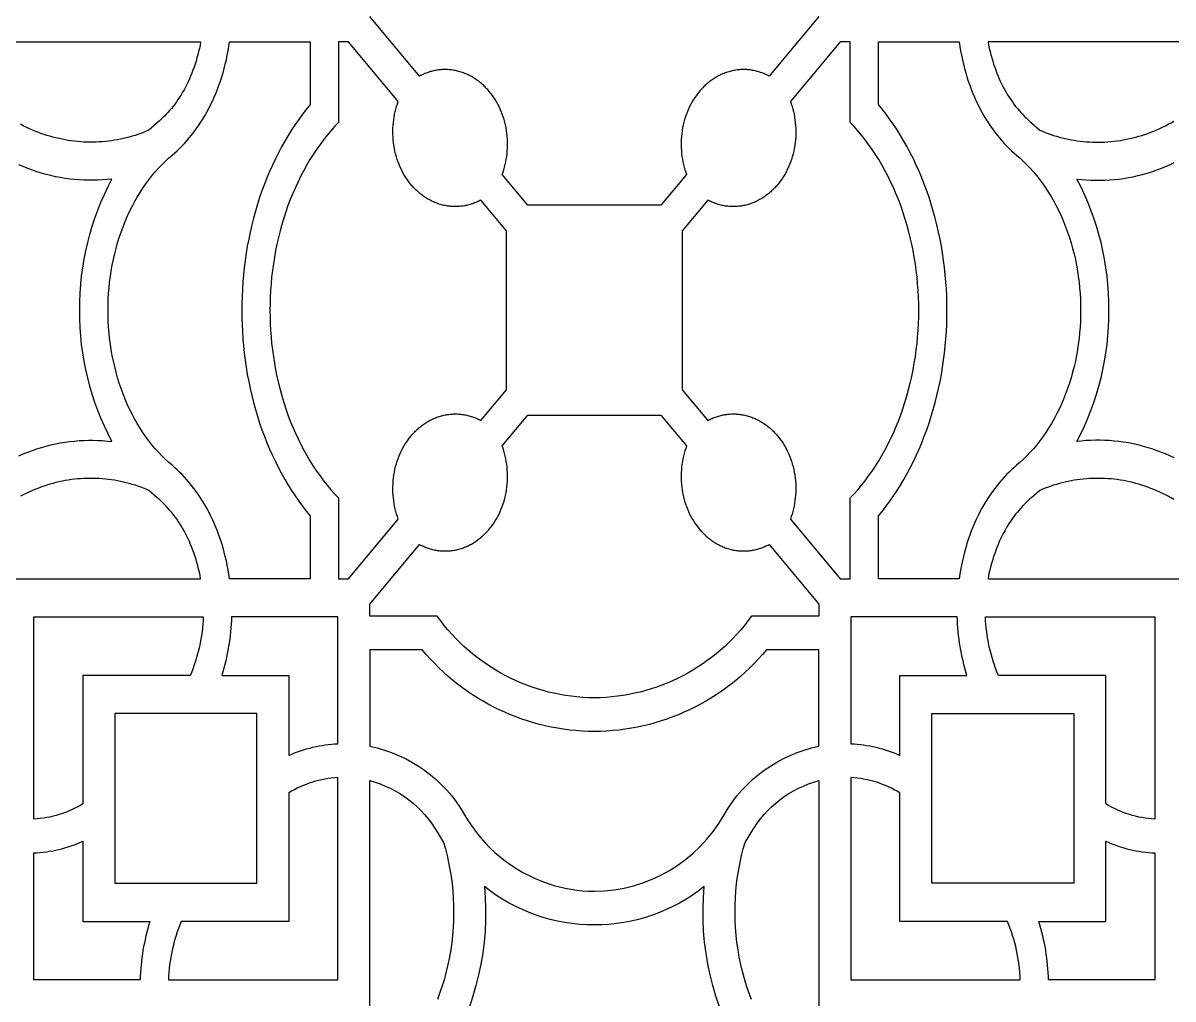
# Model space of a CAD drawing. Extents: x 59271 to 61367, y 41180 to 44085.
# Drawn here: x 59774.5 to 59986.6, y 43437.7 to 43617.8 of the extents above; entities that cross this region are included whole.
import ezdxf

# ---------------------------------------------------------------- set-up
doc = ezdxf.new("R2010")
doc.units = 0
doc.layers.get('0').update_dxf_attribs({"linetype": 'CONTINUOUS'})

msp = doc.modelspace()

# ---------------------------------------------------------------- linework, layer by layer
for points in [[(59921.33, 43619.01), (59912.12, 43608.01), (59911.93, 43608.11), (59911.74, 43608.2), (59911.55, 43608.29), (59911.36, 43608.38), (59911.16, 43608.46), (59910.96, 43608.54), (59910.76, 43608.62), (59910.56, 43608.69), (59910.35, 43608.75), (59910.14, 43608.82), (59909.94, 43608.87), (59909.72, 43608.93), (59909.51, 43608.98), (59909.3, 43609.02), (59909.08, 43609.06), (59908.87, 43609.1), (59908.65, 43609.13), (59908.43, 43609.15), (59908.21, 43609.17), (59907.99, 43609.19), (59907.77, 43609.2), (59907.55, 43609.21), (59907.33, 43609.21), (59907.1, 43609.2), (59906.88, 43609.19), (59906.66, 43609.18), (59906.44, 43609.16), (59906.21, 43609.13), (59905.99, 43609.1), (59905.77, 43609.06), (59905.55, 43609.02), (59905.33, 43608.98), (59905.11, 43608.93), (59904.89, 43608.87), (59904.67, 43608.81), (59904.46, 43608.74), (59904.24, 43608.67), (59904.03, 43608.59), (59903.81, 43608.51), (59903.6, 43608.43), (59903.39, 43608.34), (59903.19, 43608.24), (59902.98, 43608.14), (59902.78, 43608.04), (59902.58, 43607.93), (59902.38, 43607.82), (59902.18, 43607.7), (59901.99, 43607.58), (59901.8, 43607.45), (59901.61, 43607.32), (59901.42, 43607.19), (59901.24, 43607.06), (59901.06, 43606.92), (59900.88, 43606.77), (59900.7, 43606.62), (59900.53, 43606.47), (59900.36, 43606.32), (59900.2, 43606.17), (59900.04, 43606.01), (59899.88, 43605.84), (59899.72, 43605.68), (59899.57, 43605.51), (59899.42, 43605.34), (59899.27, 43605.17), (59898.99, 43604.82), (59898.71, 43604.45), (59898.44, 43604.07), (59898.18, 43603.67), (59897.93, 43603.25), (59897.7, 43602.82), (59897.47, 43602.38), (59897.26, 43601.93), (59897.06, 43601.46), (59896.87, 43600.98), (59896.7, 43600.49), (59896.55, 43600), (59896.41, 43599.49), (59896.29, 43598.98), (59896.18, 43598.46), (59896.09, 43597.93), (59896.02, 43597.41), (59895.96, 43596.88), (59895.92, 43596.34), (59895.9, 43595.81), (59895.9, 43595.28), (59895.91, 43594.75), (59895.94, 43594.23), (59895.99, 43593.71), (59896.05, 43593.19), (59896.13, 43592.68), (59896.22, 43592.18), (59896.33, 43591.69), (59896.45, 43591.2), (59896.59, 43590.73), (59896.74, 43590.27), (59896.9, 43589.82), (59892.17, 43584.16), (59871.4, 43584.16), (59867.6, 43584.16), (59862.88, 43589.82), (59863.04, 43590.27), (59863.19, 43590.73), (59863.32, 43591.2), (59863.44, 43591.69), (59863.55, 43592.18), (59863.65, 43592.68), (59863.72, 43593.19), (59863.79, 43593.71), (59863.83, 43594.23), (59863.86, 43594.75), (59863.88, 43595.28), (59863.87, 43595.81), (59863.85, 43596.34), (59863.82, 43596.88), (59863.76, 43597.41), (59863.69, 43597.93), (59863.6, 43598.46), (59863.49, 43598.98), (59863.37, 43599.49), (59863.23, 43600), (59863.07, 43600.49), (59862.9, 43600.98), (59862.72, 43601.46), (59862.52, 43601.93), (59862.3, 43602.38), (59862.08, 43602.82), (59861.84, 43603.25), (59861.59, 43603.67), (59861.33, 43604.07), (59861.07, 43604.45), (59860.79, 43604.82), (59860.5, 43605.17), (59860.36, 43605.34), (59860.21, 43605.51), (59860.06, 43605.68), (59859.9, 43605.84), (59859.74, 43606.01), (59859.58, 43606.17), (59859.41, 43606.32), (59859.24, 43606.47), (59859.07, 43606.62), (59858.9, 43606.77), (59858.72, 43606.92), (59858.54, 43607.06), (59858.36, 43607.19), (59858.17, 43607.32), (59857.98, 43607.45), (59857.79, 43607.58), (59857.59, 43607.7), (59857.4, 43607.82), (59857.2, 43607.93), (59857, 43608.04), (59856.79, 43608.14), (59856.59, 43608.24), (59856.38, 43608.34), (59856.17, 43608.43), (59855.96, 43608.51), (59855.75, 43608.59), (59855.54, 43608.67), (59855.32, 43608.74), (59855.1, 43608.81), (59854.89, 43608.87), (59854.67, 43608.93), (59854.45, 43608.98), (59854.23, 43609.02), (59854.01, 43609.06), (59853.78, 43609.1), (59853.56, 43609.13), (59853.34, 43609.16), (59853.12, 43609.18), (59852.89, 43609.19), (59852.67, 43609.2), (59852.45, 43609.21), (59852.23, 43609.21), (59852.01, 43609.2), (59851.78, 43609.19), (59851.56, 43609.17), (59851.35, 43609.15), (59851.13, 43609.13), (59850.91, 43609.1), (59850.69, 43609.06), (59850.48, 43609.02), (59850.26, 43608.98), (59850.05, 43608.93), (59849.84, 43608.87), (59849.63, 43608.82), (59849.43, 43608.75), (59849.22, 43608.69), (59849.02, 43608.62), (59848.82, 43608.54), (59848.62, 43608.46), (59848.42, 43608.38), (59848.22, 43608.29), (59848.03, 43608.2), (59847.84, 43608.11), (59847.65, 43608.01), (59838.45, 43619.01)], [(59770.6, 43614.32), (59807.26, 43614.32), (59807.15, 43613.71), (59807.02, 43613.11), (59806.89, 43612.52), (59806.74, 43611.93), (59806.58, 43611.35), (59806.41, 43610.78), (59806.23, 43610.21), (59806.04, 43609.65), (59805.84, 43609.09), (59805.63, 43608.55), (59805.41, 43608.01), (59805.18, 43607.49), (59804.95, 43606.97), (59804.7, 43606.47), (59804.45, 43605.97), (59804.19, 43605.49), (59803.92, 43605.01), (59803.64, 43604.55), (59803.36, 43604.1), (59803.07, 43603.66), (59802.78, 43603.24), (59802.48, 43602.82), (59802.17, 43602.42), (59801.86, 43602.03), (59801.54, 43601.66), (59801.23, 43601.3), (59800.9, 43600.95), (59800.58, 43600.61), (59800.25, 43600.28), (59799.92, 43599.97), (59799.58, 43599.67), (59799.25, 43599.38), (59797.73, 43598.03), (59797.22, 43597.82), (59796.71, 43597.62), (59796.2, 43597.43), (59795.68, 43597.25), (59795.15, 43597.07), (59794.63, 43596.91), (59794.09, 43596.76), (59793.55, 43596.62), (59793.01, 43596.49), (59792.47, 43596.37), (59791.92, 43596.26), (59791.36, 43596.17), (59790.81, 43596.08), (59790.25, 43596.01), (59789.69, 43595.94), (59789.13, 43595.89), (59788.56, 43595.85), (59787.99, 43595.83), (59787.42, 43595.81), (59786.85, 43595.81), (59786.28, 43595.82), (59785.71, 43595.84), (59785.14, 43595.87), (59784.56, 43595.92), (59783.99, 43595.98), (59783.42, 43596.05), (59782.85, 43596.13), (59782.27, 43596.23), (59781.7, 43596.34), (59781.14, 43596.46), (59780.57, 43596.59), (59780, 43596.73), (59779.44, 43596.89), (59778.88, 43597.06), (59778.33, 43597.24), (59777.77, 43597.44), (59777.22, 43597.64), (59776.67, 43597.86), (59776.13, 43598.09), (59775.59, 43598.33), (59775.06, 43598.58), (59774.53, 43598.84), (59774, 43599.12)], [(59989.18, 43614.32), (59952.51, 43614.32), (59952.63, 43613.71), (59952.75, 43613.11), (59952.89, 43612.52), (59953.04, 43611.93), (59953.2, 43611.35), (59953.37, 43610.78), (59953.55, 43610.21), (59953.74, 43609.65), (59953.94, 43609.09), (59954.14, 43608.55), (59954.36, 43608.01), (59954.59, 43607.49), (59954.83, 43606.97), (59955.07, 43606.47), (59955.33, 43605.97), (59955.59, 43605.49), (59955.86, 43605.01), (59956.13, 43604.55), (59956.42, 43604.1), (59956.71, 43603.66), (59957, 43603.24), (59957.3, 43602.82), (59957.61, 43602.42), (59957.92, 43602.03), (59958.23, 43601.66), (59958.55, 43601.3), (59958.87, 43600.95), (59959.2, 43600.61), (59959.53, 43600.28), (59959.86, 43599.97), (59960.19, 43599.67), (59960.53, 43599.38), (59962.05, 43598.03), (59962.55, 43597.82), (59963.06, 43597.62), (59963.58, 43597.43), (59964.1, 43597.25), (59964.62, 43597.07), (59965.15, 43596.91), (59965.68, 43596.76), (59966.22, 43596.62), (59966.76, 43596.49), (59967.31, 43596.37), (59967.86, 43596.26), (59968.41, 43596.17), (59968.97, 43596.08), (59969.53, 43596.01), (59970.09, 43595.94), (59970.65, 43595.89), (59971.22, 43595.85), (59971.78, 43595.83), (59972.35, 43595.81), (59972.92, 43595.81), (59973.49, 43595.82), (59974.07, 43595.84), (59974.64, 43595.87), (59975.21, 43595.92), (59975.79, 43595.98), (59976.36, 43596.05), (59976.93, 43596.13), (59977.5, 43596.23), (59978.07, 43596.34), (59978.64, 43596.46), (59979.21, 43596.59), (59979.77, 43596.73), (59980.33, 43596.89), (59980.89, 43597.06), (59981.45, 43597.24), (59982.01, 43597.44), (59982.56, 43597.64), (59983.1, 43597.86), (59983.65, 43598.09), (59984.18, 43598.33), (59984.72, 43598.58), (59985.25, 43598.84), (59985.77, 43599.12), (59986.29, 43599.4), (59986.81, 43599.69)], [(59770.6, 43515.26), (59807.26, 43515.26), (59807.15, 43515.86), (59807.02, 43516.46), (59806.89, 43517.06), (59806.74, 43517.64), (59806.58, 43518.23), (59806.41, 43518.8), (59806.23, 43519.37), (59806.04, 43519.93), (59805.84, 43520.48), (59805.63, 43521.03), (59805.41, 43521.56), (59805.18, 43522.09), (59804.95, 43522.61), (59804.7, 43523.11), (59804.45, 43523.61), (59804.19, 43524.09), (59803.92, 43524.56), (59803.64, 43525.03), (59803.36, 43525.48), (59803.07, 43525.91), (59802.78, 43526.34), (59802.48, 43526.75), (59802.17, 43527.15), (59801.86, 43527.54), (59801.54, 43527.92), (59801.23, 43528.28), (59800.9, 43528.63), (59800.58, 43528.97), (59800.25, 43529.29), (59799.92, 43529.61), (59799.58, 43529.91), (59799.25, 43530.19), (59797.73, 43531.55), (59797.22, 43531.76), (59796.71, 43531.96), (59796.2, 43532.15), (59795.68, 43532.33), (59795.15, 43532.5), (59794.63, 43532.66), (59794.09, 43532.82), (59793.55, 43532.96), (59793.01, 43533.09), (59792.47, 43533.21), (59791.92, 43533.31), (59791.36, 43533.41), (59790.81, 43533.5), (59790.25, 43533.57), (59789.69, 43533.63), (59789.13, 43533.69), (59788.56, 43533.72), (59787.99, 43533.75), (59787.42, 43533.77), (59786.85, 43533.77), (59786.28, 43533.76), (59785.71, 43533.74), (59785.14, 43533.71), (59784.56, 43533.66), (59783.99, 43533.6), (59783.42, 43533.53), (59782.85, 43533.45), (59782.27, 43533.35), (59781.7, 43533.24), (59781.14, 43533.12), (59780.57, 43532.99), (59780, 43532.84), (59779.44, 43532.68), (59778.88, 43532.52), (59778.33, 43532.33), (59777.77, 43532.14), (59777.22, 43531.93), (59776.67, 43531.72), (59776.13, 43531.49), (59775.59, 43531.25), (59775.06, 43531), (59774.53, 43530.73), (59774, 43530.46)], [(59986.81, 43529.88), (59986.29, 43530.18), (59985.77, 43530.46), (59985.25, 43530.73), (59984.72, 43531), (59984.18, 43531.25), (59983.65, 43531.49), (59983.1, 43531.72), (59982.56, 43531.93), (59982.01, 43532.14), (59981.45, 43532.33), (59980.89, 43532.52), (59980.33, 43532.68), (59979.77, 43532.84), (59979.21, 43532.99), (59978.64, 43533.12), (59978.07, 43533.24), (59977.5, 43533.35), (59976.93, 43533.45), (59976.36, 43533.53), (59975.79, 43533.6), (59975.21, 43533.66), (59974.64, 43533.71), (59974.07, 43533.74), (59973.49, 43533.76), (59972.92, 43533.77), (59972.35, 43533.77), (59971.78, 43533.75), (59971.22, 43533.72), (59970.65, 43533.69), (59970.09, 43533.63), (59969.53, 43533.57), (59968.97, 43533.5), (59968.41, 43533.41), (59967.86, 43533.31), (59967.31, 43533.21), (59966.76, 43533.09), (59966.22, 43532.96), (59965.68, 43532.82), (59965.15, 43532.66), (59964.62, 43532.5), (59964.1, 43532.33), (59963.58, 43532.15), (59963.06, 43531.96), (59962.55, 43531.76), (59962.05, 43531.55), (59960.53, 43530.19), (59960.19, 43529.91), (59959.86, 43529.61), (59959.53, 43529.29), (59959.2, 43528.97), (59958.87, 43528.63), (59958.55, 43528.28), (59958.23, 43527.92), (59957.92, 43527.54), (59957.61, 43527.15), (59957.3, 43526.75), (59957, 43526.34), (59956.71, 43525.91), (59956.42, 43525.48), (59956.13, 43525.03), (59955.86, 43524.56), (59955.59, 43524.09), (59955.33, 43523.61), (59955.07, 43523.11), (59954.83, 43522.61), (59954.59, 43522.09), (59954.36, 43521.56), (59954.14, 43521.03), (59953.94, 43520.48), (59953.74, 43519.93), (59953.55, 43519.37), (59953.37, 43518.8), (59953.2, 43518.23), (59953.04, 43517.64), (59952.89, 43517.06), (59952.75, 43516.46), (59952.63, 43515.86), (59952.51, 43515.26), (59989.18, 43515.26)]]:
    msp.add_lwpolyline(points)
for points in [[(59790.18, 43564.79), (59790.19, 43565.82), (59790.22, 43566.85), (59790.28, 43567.89), (59790.37, 43568.93), (59790.47, 43569.98), (59790.61, 43571.03), (59790.77, 43572.07), (59790.95, 43573.11), (59791.16, 43574.15), (59791.4, 43575.19), (59791.66, 43576.21), (59791.94, 43577.23), (59792.25, 43578.23), (59792.59, 43579.23), (59792.95, 43580.2), (59793.33, 43581.17), (59793.73, 43582.11), (59794.16, 43583.04), (59794.61, 43583.95), (59795.08, 43584.83), (59795.57, 43585.69), (59796.08, 43586.53), (59796.61, 43587.35), (59797.15, 43588.13), (59797.71, 43588.89), (59798.28, 43589.62), (59798.87, 43590.33), (59799.47, 43591), (59800.09, 43591.65), (59800.71, 43592.26), (59801.34, 43592.84), (59801.98, 43593.4), (59802.45, 43593.8), (59802.92, 43594.22), (59803.38, 43594.65), (59803.83, 43595.11), (59804.28, 43595.59), (59804.73, 43596.08), (59805.17, 43596.59), (59805.6, 43597.12), (59806.03, 43597.67), (59806.44, 43598.24), (59806.85, 43598.82), (59807.25, 43599.43), (59807.64, 43600.05), (59808.02, 43600.68), (59808.39, 43601.33), (59808.75, 43602), (59809.1, 43602.69), (59809.43, 43603.39), (59809.75, 43604.1), (59810.06, 43604.82), (59810.35, 43605.56), (59810.63, 43606.31), (59810.9, 43607.08), (59811.15, 43607.85), (59811.39, 43608.63), (59811.61, 43609.42), (59811.81, 43610.22), (59812, 43611.03), (59812.17, 43611.85), (59812.32, 43612.66), (59812.46, 43613.49), (59812.58, 43614.32), (59827.47, 43614.32), (59827.47, 43602.74), (59826.75, 43601.86), (59826.05, 43600.95), (59825.37, 43600.02), (59824.7, 43599.05), (59824.04, 43598.06), (59823.4, 43597.04), (59822.78, 43596), (59822.18, 43594.93), (59821.6, 43593.84), (59821.04, 43592.72), (59820.5, 43591.58), (59819.98, 43590.42), (59819.49, 43589.24), (59819.01, 43588.04), (59818.56, 43586.83), (59818.14, 43585.59), (59817.74, 43584.35), (59817.36, 43583.08), (59817.01, 43581.81), (59816.69, 43580.53), (59816.39, 43579.23), (59816.12, 43577.93), (59815.87, 43576.62), (59815.65, 43575.31), (59815.46, 43573.99), (59815.29, 43572.67), (59815.15, 43571.35), (59815.04, 43570.03), (59814.95, 43568.72), (59814.89, 43567.4), (59814.85, 43566.09), (59814.84, 43564.79), (59814.85, 43563.48), (59814.89, 43562.18), (59814.95, 43560.86), (59815.04, 43559.54), (59815.15, 43558.22), (59815.29, 43556.9), (59815.46, 43555.58), (59815.65, 43554.27), (59815.87, 43552.95), (59816.12, 43551.65), (59816.39, 43550.34), (59816.69, 43549.05), (59817.01, 43547.77), (59817.36, 43546.49), (59817.74, 43545.23), (59818.14, 43543.98), (59818.56, 43542.75), (59819.01, 43541.53), (59819.49, 43540.34), (59819.98, 43539.16), (59820.5, 43538), (59821.04, 43536.86), (59821.6, 43535.74), (59822.18, 43534.65), (59822.78, 43533.58), (59823.4, 43532.53), (59824.04, 43531.52), (59824.7, 43530.52), (59825.37, 43529.56), (59826.05, 43528.62), (59826.75, 43527.72), (59827.47, 43526.84), (59827.47, 43515.26), (59812.58, 43515.26), (59812.46, 43516.09), (59812.32, 43516.91), (59812.17, 43517.73), (59812, 43518.54), (59811.81, 43519.35), (59811.61, 43520.15), (59811.39, 43520.94), (59811.15, 43521.73), (59810.9, 43522.5), (59810.63, 43523.26), (59810.35, 43524.01), (59810.06, 43524.75), (59809.75, 43525.48), (59809.43, 43526.19), (59809.1, 43526.89), (59808.75, 43527.57), (59808.39, 43528.24), (59808.02, 43528.89), (59807.64, 43529.53), (59807.25, 43530.15), (59806.85, 43530.75), (59806.44, 43531.34), (59806.03, 43531.9), (59805.6, 43532.45), (59805.17, 43532.98), (59804.73, 43533.5), (59804.28, 43533.99), (59803.83, 43534.47), (59803.38, 43534.92), (59802.92, 43535.36), (59802.45, 43535.78), (59801.98, 43536.18), (59801.34, 43536.73), (59800.71, 43537.32), (59800.09, 43537.93), (59799.47, 43538.58), (59798.87, 43539.25), (59798.28, 43539.95), (59797.71, 43540.69), (59797.15, 43541.44), (59796.61, 43542.23), (59796.08, 43543.04), (59795.57, 43543.88), (59795.08, 43544.75), (59794.61, 43545.63), (59794.16, 43546.54), (59793.73, 43547.46), (59793.33, 43548.41), (59792.95, 43549.37), (59792.59, 43550.35), (59792.25, 43551.34), (59791.94, 43552.35), (59791.66, 43553.37), (59791.4, 43554.39), (59791.16, 43555.42), (59790.95, 43556.46), (59790.77, 43557.51), (59790.61, 43558.55), (59790.47, 43559.6), (59790.37, 43560.64), (59790.28, 43561.69), (59790.22, 43562.73), (59790.19, 43563.76)], [(59863.67, 43564.79), (59863.67, 43579.47), (59858.95, 43585.12), (59858.76, 43585.02), (59858.57, 43584.93), (59858.38, 43584.84), (59858.18, 43584.75), (59857.98, 43584.67), (59857.78, 43584.59), (59857.58, 43584.51), (59857.38, 43584.44), (59857.17, 43584.37), (59856.97, 43584.31), (59856.76, 43584.25), (59856.55, 43584.2), (59856.34, 43584.15), (59856.12, 43584.11), (59855.91, 43584.07), (59855.69, 43584.03), (59855.47, 43584), (59855.26, 43583.97), (59855.04, 43583.95), (59854.82, 43583.94), (59854.59, 43583.93), (59854.37, 43583.92), (59854.15, 43583.92), (59853.93, 43583.93), (59853.71, 43583.94), (59853.48, 43583.95), (59853.26, 43583.97), (59853.04, 43584), (59852.82, 43584.03), (59852.59, 43584.06), (59852.37, 43584.1), (59852.15, 43584.15), (59851.93, 43584.2), (59851.71, 43584.26), (59851.5, 43584.32), (59851.28, 43584.39), (59851.06, 43584.46), (59850.85, 43584.53), (59850.64, 43584.61), (59850.43, 43584.7), (59850.22, 43584.79), (59850.01, 43584.88), (59849.81, 43584.98), (59849.6, 43585.09), (59849.4, 43585.2), (59849.2, 43585.31), (59849.01, 43585.43), (59848.81, 43585.55), (59848.62, 43585.67), (59848.43, 43585.8), (59848.25, 43585.94), (59848.06, 43586.07), (59847.88, 43586.21), (59847.7, 43586.36), (59847.53, 43586.5), (59847.36, 43586.65), (59847.19, 43586.81), (59847.02, 43586.96), (59846.86, 43587.12), (59846.7, 43587.28), (59846.54, 43587.45), (59846.39, 43587.61), (59846.24, 43587.78), (59846.1, 43587.95), (59845.81, 43588.31), (59845.53, 43588.68), (59845.27, 43589.06), (59845.01, 43589.46), (59844.76, 43589.87), (59844.52, 43590.3), (59844.3, 43590.74), (59844.08, 43591.2), (59843.88, 43591.67), (59843.7, 43592.14), (59843.53, 43592.63), (59843.37, 43593.13), (59843.23, 43593.64), (59843.11, 43594.15), (59843, 43594.67), (59842.91, 43595.19), (59842.84, 43595.72), (59842.78, 43596.25), (59842.75, 43596.78), (59842.73, 43597.31), (59842.72, 43597.85), (59842.74, 43598.37), (59842.77, 43598.9), (59842.81, 43599.42), (59842.88, 43599.94), (59842.95, 43600.45), (59843.05, 43600.95), (59843.16, 43601.44), (59843.28, 43601.92), (59843.41, 43602.4), (59843.56, 43602.86), (59843.72, 43603.31), (59834.52, 43614.32), (59832.67, 43614.32), (59832.67, 43599.43), (59831.97, 43598.68), (59831.28, 43597.9), (59830.6, 43597.08), (59829.94, 43596.24), (59829.29, 43595.37), (59828.65, 43594.47), (59828.03, 43593.54), (59827.43, 43592.59), (59826.85, 43591.61), (59826.29, 43590.6), (59825.75, 43589.57), (59825.23, 43588.51), (59824.73, 43587.44), (59824.25, 43586.34), (59823.8, 43585.23), (59823.37, 43584.1), (59822.97, 43582.95), (59822.59, 43581.78), (59822.24, 43580.61), (59821.91, 43579.42), (59821.61, 43578.22), (59821.33, 43577.01), (59821.09, 43575.79), (59820.87, 43574.57), (59820.67, 43573.35), (59820.5, 43572.12), (59820.36, 43570.89), (59820.25, 43569.66), (59820.16, 43568.44), (59820.09, 43567.22), (59820.06, 43566), (59820.04, 43564.79), (59820.06, 43563.58), (59820.09, 43562.36), (59820.16, 43561.14), (59820.25, 43559.91), (59820.36, 43558.69), (59820.5, 43557.46), (59820.67, 43556.23), (59820.87, 43555.01), (59821.09, 43553.78), (59821.33, 43552.57), (59821.61, 43551.36), (59821.91, 43550.16), (59822.24, 43548.97), (59822.59, 43547.79), (59822.97, 43546.63), (59823.37, 43545.48), (59823.8, 43544.35), (59824.25, 43543.23), (59824.73, 43542.14), (59825.23, 43541.06), (59825.75, 43540.01), (59826.29, 43538.98), (59826.85, 43537.97), (59827.43, 43536.99), (59828.03, 43536.04), (59828.65, 43535.11), (59829.29, 43534.21), (59829.94, 43533.34), (59830.6, 43532.49), (59831.28, 43531.68), (59831.97, 43530.9), (59832.67, 43530.15), (59832.67, 43515.26), (59834.52, 43515.26), (59843.72, 43526.27), (59843.56, 43526.72), (59843.41, 43527.18), (59843.28, 43527.65), (59843.16, 43528.14), (59843.05, 43528.63), (59842.95, 43529.13), (59842.88, 43529.64), (59842.81, 43530.16), (59842.77, 43530.68), (59842.74, 43531.2), (59842.72, 43531.73), (59842.73, 43532.26), (59842.75, 43532.79), (59842.78, 43533.33), (59842.84, 43533.86), (59842.91, 43534.38), (59843, 43534.91), (59843.11, 43535.43), (59843.23, 43535.94), (59843.37, 43536.45), (59843.53, 43536.94), (59843.7, 43537.43), (59843.88, 43537.91), (59844.08, 43538.38), (59844.3, 43538.83), (59844.52, 43539.27), (59844.76, 43539.7), (59845.01, 43540.12), (59845.27, 43540.52), (59845.53, 43540.9), (59845.81, 43541.27), (59846.1, 43541.62), (59846.24, 43541.79), (59846.39, 43541.96), (59846.54, 43542.13), (59846.7, 43542.29), (59846.86, 43542.46), (59847.02, 43542.61), (59847.19, 43542.77), (59847.36, 43542.92), (59847.53, 43543.07), (59847.7, 43543.22), (59847.88, 43543.36), (59848.06, 43543.51), (59848.25, 43543.64), (59848.43, 43543.77), (59848.62, 43543.9), (59848.81, 43544.03), (59849.01, 43544.15), (59849.2, 43544.27), (59849.4, 43544.38), (59849.6, 43544.49), (59849.81, 43544.59), (59850.01, 43544.69), (59850.22, 43544.79), (59850.43, 43544.88), (59850.64, 43544.96), (59850.85, 43545.04), (59851.06, 43545.12), (59851.28, 43545.19), (59851.5, 43545.26), (59851.71, 43545.32), (59851.93, 43545.38), (59852.15, 43545.43), (59852.37, 43545.47), (59852.59, 43545.51), (59852.82, 43545.55), (59853.04, 43545.58), (59853.26, 43545.61), (59853.48, 43545.63), (59853.71, 43545.64), (59853.93, 43545.65), (59854.15, 43545.66), (59854.37, 43545.65), (59854.59, 43545.65), (59854.82, 43545.64), (59855.04, 43545.62), (59855.26, 43545.6), (59855.47, 43545.58), (59855.69, 43545.55), (59855.91, 43545.51), (59856.12, 43545.47), (59856.34, 43545.43), (59856.55, 43545.38), (59856.76, 43545.32), (59856.97, 43545.27), (59857.17, 43545.2), (59857.38, 43545.14), (59857.58, 43545.07), (59857.78, 43544.99), (59857.98, 43544.91), (59858.18, 43544.83), (59858.38, 43544.74), (59858.57, 43544.65), (59858.76, 43544.56), (59858.95, 43544.46), (59863.67, 43550.11)], [(59927.1, 43530.15), (59927.81, 43530.9), (59928.5, 43531.68), (59929.18, 43532.49), (59929.84, 43533.34), (59930.49, 43534.21), (59931.13, 43535.11), (59931.74, 43536.04), (59932.34, 43536.99), (59932.92, 43537.97), (59933.49, 43538.98), (59934.03, 43540.01), (59934.55, 43541.06), (59935.05, 43542.14), (59935.52, 43543.23), (59935.98, 43544.35), (59936.4, 43545.48), (59936.81, 43546.63), (59937.19, 43547.79), (59937.54, 43548.97), (59937.87, 43550.16), (59938.17, 43551.36), (59938.44, 43552.57), (59938.69, 43553.78), (59938.91, 43555.01), (59939.11, 43556.23), (59939.27, 43557.46), (59939.42, 43558.69), (59939.53, 43559.91), (59939.62, 43561.14), (59939.68, 43562.36), (59939.72, 43563.58), (59939.73, 43564.79), (59939.72, 43566), (59939.68, 43567.22), (59939.62, 43568.44), (59939.53, 43569.66), (59939.42, 43570.89), (59939.27, 43572.12), (59939.11, 43573.35), (59938.91, 43574.57), (59938.69, 43575.79), (59938.44, 43577.01), (59938.17, 43578.22), (59937.87, 43579.42), (59937.54, 43580.61), (59937.19, 43581.78), (59936.81, 43582.95), (59936.4, 43584.1), (59935.98, 43585.23), (59935.52, 43586.34), (59935.05, 43587.44), (59934.55, 43588.51), (59934.03, 43589.57), (59933.49, 43590.6), (59932.92, 43591.61), (59932.34, 43592.59), (59931.74, 43593.54), (59931.13, 43594.47), (59930.49, 43595.37), (59929.84, 43596.24), (59929.18, 43597.08), (59928.5, 43597.9), (59927.81, 43598.68), (59927.1, 43599.43), (59927.1, 43614.32), (59925.26, 43614.32), (59916.05, 43603.31), (59916.21, 43602.86), (59916.36, 43602.4), (59916.5, 43601.92), (59916.62, 43601.44), (59916.73, 43600.95), (59916.82, 43600.45), (59916.9, 43599.94), (59916.96, 43599.42), (59917.01, 43598.9), (59917.04, 43598.37), (59917.05, 43597.85), (59917.05, 43597.31), (59917.03, 43596.78), (59916.99, 43596.25), (59916.94, 43595.72), (59916.86, 43595.19), (59916.77, 43594.67), (59916.67, 43594.15), (59916.54, 43593.64), (59916.4, 43593.13), (59916.25, 43592.63), (59916.08, 43592.14), (59915.89, 43591.67), (59915.69, 43591.2), (59915.48, 43590.74), (59915.26, 43590.3), (59915.02, 43589.87), (59914.77, 43589.46), (59914.51, 43589.06), (59914.24, 43588.68), (59913.96, 43588.31), (59913.68, 43587.95), (59913.53, 43587.78), (59913.38, 43587.61), (59913.23, 43587.45), (59913.08, 43587.28), (59912.92, 43587.12), (59912.75, 43586.96), (59912.59, 43586.81), (59912.42, 43586.65), (59912.25, 43586.5), (59912.07, 43586.36), (59911.9, 43586.21), (59911.71, 43586.07), (59911.53, 43585.94), (59911.35, 43585.8), (59911.16, 43585.67), (59910.96, 43585.55), (59910.77, 43585.43), (59910.57, 43585.31), (59910.38, 43585.2), (59910.17, 43585.09), (59909.97, 43584.98), (59909.77, 43584.88), (59909.56, 43584.79), (59909.35, 43584.7), (59909.14, 43584.61), (59908.93, 43584.53), (59908.71, 43584.46), (59908.5, 43584.39), (59908.28, 43584.32), (59908.06, 43584.26), (59907.84, 43584.2), (59907.62, 43584.15), (59907.4, 43584.1), (59907.18, 43584.06), (59906.96, 43584.03), (59906.74, 43584), (59906.52, 43583.97), (59906.29, 43583.95), (59906.07, 43583.94), (59905.85, 43583.93), (59905.63, 43583.92), (59905.4, 43583.92), (59905.18, 43583.93), (59904.96, 43583.94), (59904.74, 43583.95), (59904.52, 43583.97), (59904.3, 43584), (59904.09, 43584.03), (59903.87, 43584.07), (59903.65, 43584.11), (59903.44, 43584.15), (59903.23, 43584.2), (59903.02, 43584.25), (59902.81, 43584.31), (59902.6, 43584.37), (59902.4, 43584.44), (59902.19, 43584.51), (59901.99, 43584.59), (59901.79, 43584.67), (59901.6, 43584.75), (59901.4, 43584.84), (59901.21, 43584.93), (59901.02, 43585.02), (59900.83, 43585.12), (59896.1, 43579.47), (59896.1, 43550.11), (59900.83, 43544.46), (59901.02, 43544.56), (59901.21, 43544.65), (59901.4, 43544.74), (59901.6, 43544.83), (59901.79, 43544.91), (59901.99, 43544.99), (59902.19, 43545.07), (59902.4, 43545.14), (59902.6, 43545.2), (59902.81, 43545.27), (59903.02, 43545.32), (59903.23, 43545.38), (59903.44, 43545.43), (59903.65, 43545.47), (59903.87, 43545.51), (59904.09, 43545.55), (59904.3, 43545.58), (59904.52, 43545.6), (59904.74, 43545.62), (59904.96, 43545.64), (59905.18, 43545.65), (59905.4, 43545.65), (59905.63, 43545.66), (59905.85, 43545.65), (59906.07, 43545.64), (59906.29, 43545.63), (59906.52, 43545.61), (59906.74, 43545.58), (59906.96, 43545.55), (59907.18, 43545.51), (59907.4, 43545.47), (59907.62, 43545.43), (59907.84, 43545.38), (59908.06, 43545.32), (59908.28, 43545.26), (59908.5, 43545.19), (59908.71, 43545.12), (59908.93, 43545.04), (59909.14, 43544.96), (59909.35, 43544.88), (59909.56, 43544.79), (59909.77, 43544.69), (59909.97, 43544.59), (59910.17, 43544.49), (59910.38, 43544.38), (59910.57, 43544.27), (59910.77, 43544.15), (59910.96, 43544.03), (59911.16, 43543.9), (59911.35, 43543.77), (59911.53, 43543.64), (59911.71, 43543.51), (59911.9, 43543.36), (59912.07, 43543.22), (59912.25, 43543.07), (59912.42, 43542.92), (59912.59, 43542.77), (59912.75, 43542.61), (59912.92, 43542.46), (59913.08, 43542.29), (59913.23, 43542.13), (59913.38, 43541.96), (59913.53, 43541.79), (59913.68, 43541.62), (59913.96, 43541.27), (59914.24, 43540.9), (59914.51, 43540.52), (59914.77, 43540.12), (59915.02, 43539.7), (59915.26, 43539.27), (59915.48, 43538.83), (59915.69, 43538.38), (59915.89, 43537.91), (59916.08, 43537.43), (59916.25, 43536.94), (59916.4, 43536.45), (59916.54, 43535.94), (59916.67, 43535.43), (59916.77, 43534.91), (59916.86, 43534.38), (59916.94, 43533.86), (59916.99, 43533.33), (59917.03, 43532.79), (59917.05, 43532.26), (59917.05, 43531.73), (59917.04, 43531.2), (59917.01, 43530.68), (59916.96, 43530.16), (59916.9, 43529.64), (59916.82, 43529.13), (59916.73, 43528.63), (59916.62, 43528.14), (59916.5, 43527.65), (59916.36, 43527.18), (59916.21, 43526.72), (59916.05, 43526.27), (59925.26, 43515.26), (59927.1, 43515.26)], [(59957.79, 43536.18), (59957.32, 43535.78), (59956.86, 43535.36), (59956.4, 43534.92), (59955.94, 43534.47), (59955.49, 43533.99), (59955.05, 43533.5), (59954.61, 43532.98), (59954.18, 43532.45), (59953.75, 43531.9), (59953.33, 43531.34), (59952.92, 43530.75), (59952.52, 43530.15), (59952.13, 43529.53), (59951.75, 43528.89), (59951.39, 43528.24), (59951.03, 43527.57), (59950.68, 43526.89), (59950.35, 43526.19), (59950.03, 43525.48), (59949.72, 43524.75), (59949.42, 43524.01), (59949.14, 43523.26), (59948.88, 43522.5), (59948.63, 43521.73), (59948.39, 43520.94), (59948.17, 43520.15), (59947.97, 43519.35), (59947.78, 43518.54), (59947.61, 43517.73), (59947.45, 43516.91), (59947.31, 43516.09), (59947.19, 43515.26), (59932.31, 43515.26), (59932.31, 43526.84), (59933.02, 43527.72), (59933.72, 43528.62), (59934.41, 43529.56), (59935.08, 43530.52), (59935.74, 43531.52), (59936.37, 43532.53), (59936.99, 43533.58), (59937.59, 43534.65), (59938.17, 43535.74), (59938.74, 43536.86), (59939.28, 43538), (59939.79, 43539.16), (59940.29, 43540.34), (59940.76, 43541.53), (59941.21, 43542.75), (59941.64, 43543.98), (59942.04, 43545.23), (59942.41, 43546.49), (59942.76, 43547.77), (59943.09, 43549.05), (59943.39, 43550.34), (59943.66, 43551.65), (59943.9, 43552.95), (59944.12, 43554.27), (59944.32, 43555.58), (59944.48, 43556.9), (59944.62, 43558.22), (59944.74, 43559.54), (59944.83, 43560.86), (59944.89, 43562.18), (59944.93, 43563.48), (59944.94, 43564.79), (59944.93, 43566.09), (59944.89, 43567.4), (59944.83, 43568.72), (59944.74, 43570.03), (59944.62, 43571.35), (59944.48, 43572.67), (59944.32, 43573.99), (59944.12, 43575.31), (59943.9, 43576.62), (59943.66, 43577.93), (59943.39, 43579.23), (59943.09, 43580.53), (59942.76, 43581.81), (59942.41, 43583.08), (59942.04, 43584.35), (59941.64, 43585.59), (59941.21, 43586.83), (59940.76, 43588.04), (59940.29, 43589.24), (59939.79, 43590.42), (59939.28, 43591.58), (59938.74, 43592.72), (59938.17, 43593.84), (59937.59, 43594.93), (59936.99, 43596), (59936.37, 43597.04), (59935.74, 43598.06), (59935.08, 43599.05), (59934.41, 43600.02), (59933.72, 43600.95), (59933.02, 43601.86), (59932.31, 43602.74), (59932.31, 43614.32), (59947.19, 43614.32), (59947.31, 43613.49), (59947.45, 43612.66), (59947.61, 43611.85), (59947.78, 43611.03), (59947.97, 43610.22), (59948.17, 43609.42), (59948.39, 43608.63), (59948.63, 43607.85), (59948.88, 43607.08), (59949.14, 43606.31), (59949.42, 43605.56), (59949.72, 43604.82), (59950.03, 43604.1), (59950.35, 43603.39), (59950.68, 43602.69), (59951.03, 43602), (59951.39, 43601.33), (59951.75, 43600.68), (59952.13, 43600.05), (59952.52, 43599.43), (59952.92, 43598.82), (59953.33, 43598.24), (59953.75, 43597.67), (59954.18, 43597.12), (59954.61, 43596.59), (59955.05, 43596.08), (59955.49, 43595.59), (59955.94, 43595.11), (59956.4, 43594.65), (59956.86, 43594.22), (59957.32, 43593.8), (59957.79, 43593.4), (59958.43, 43592.84), (59959.07, 43592.26), (59959.69, 43591.65), (59960.3, 43591), (59960.9, 43590.33), (59961.49, 43589.62), (59962.07, 43588.89), (59962.63, 43588.13), (59963.17, 43587.35), (59963.7, 43586.53), (59964.21, 43585.69), (59964.7, 43584.83), (59965.17, 43583.95), (59965.62, 43583.04), (59966.04, 43582.11), (59966.45, 43581.17), (59966.83, 43580.2), (59967.19, 43579.23), (59967.53, 43578.23), (59967.84, 43577.23), (59968.12, 43576.21), (59968.38, 43575.19), (59968.62, 43574.15), (59968.83, 43573.11), (59969.01, 43572.07), (59969.17, 43571.03), (59969.3, 43569.98), (59969.41, 43568.93), (59969.49, 43567.89), (59969.55, 43566.85), (59969.59, 43565.82), (59969.6, 43564.79), (59969.59, 43563.76), (59969.55, 43562.73), (59969.49, 43561.69), (59969.41, 43560.64), (59969.3, 43559.6), (59969.17, 43558.55), (59969.01, 43557.51), (59968.83, 43556.46), (59968.62, 43555.42), (59968.38, 43554.39), (59968.12, 43553.37), (59967.84, 43552.35), (59967.53, 43551.34), (59967.19, 43550.35), (59966.83, 43549.37), (59966.45, 43548.41), (59966.04, 43547.46), (59965.62, 43546.54), (59965.17, 43545.63), (59964.7, 43544.75), (59964.21, 43543.88), (59963.7, 43543.04), (59963.17, 43542.23), (59962.63, 43541.44), (59962.07, 43540.69), (59961.49, 43539.95), (59960.9, 43539.25), (59960.3, 43538.58), (59959.69, 43537.93), (59959.07, 43537.32), (59958.43, 43536.73)], [(59817.63, 43490.38), (59791.41, 43490.38), (59791.41, 43459.05), (59817.63, 43459.05)], [(59968.36, 43459.05), (59942.15, 43459.05), (59942.15, 43490.38), (59968.36, 43490.38)]]:
    msp.add_lwpolyline(points, close=True)
for points in [[(59773.71, 43537.92), (59774.54, 43538.28), (59775.38, 43538.62), (59776.22, 43538.93), (59777.07, 43539.22), (59777.92, 43539.48), (59778.78, 43539.72), (59779.64, 43539.94), (59780.51, 43540.13), (59781.37, 43540.3), (59782.24, 43540.45), (59783.11, 43540.57), (59783.99, 43540.66), (59784.86, 43540.73), (59785.73, 43540.78), (59786.6, 43540.8), (59787.46, 43540.8), (59788.32, 43540.78), (59789.18, 43540.73), (59790.04, 43540.66), (59790.89, 43540.57, -0.124595), (59784.97, 43564.79, -0.124595), (59790.89, 43589.01), (59790.04, 43588.92), (59789.18, 43588.85), (59788.32, 43588.8), (59787.46, 43588.77), (59786.6, 43588.77), (59785.73, 43588.8), (59784.86, 43588.84), (59783.99, 43588.91), (59783.11, 43589.01), (59782.24, 43589.13), (59781.37, 43589.27), (59780.51, 43589.44), (59779.64, 43589.63), (59778.78, 43589.85), (59777.92, 43590.09), (59777.07, 43590.36), (59776.22, 43590.65), (59775.38, 43590.96), (59774.54, 43591.3), (59773.71, 43591.65)], [(59986.88, 43537.54), (59986.06, 43537.92), (59985.24, 43538.28), (59984.4, 43538.62), (59983.56, 43538.93), (59982.71, 43539.22), (59981.86, 43539.48), (59981, 43539.72), (59980.14, 43539.94), (59979.27, 43540.13), (59978.4, 43540.3), (59977.53, 43540.45), (59976.66, 43540.57), (59975.79, 43540.66), (59974.92, 43540.73), (59974.05, 43540.78), (59973.18, 43540.8), (59972.31, 43540.8), (59971.45, 43540.78), (59970.59, 43540.73), (59969.74, 43540.66), (59968.89, 43540.57, 0.124595), (59974.81, 43564.79, 0.124595), (59968.89, 43589.01), (59969.74, 43588.92), (59970.59, 43588.85), (59971.45, 43588.8), (59972.31, 43588.77), (59973.18, 43588.77), (59974.05, 43588.8), (59974.92, 43588.84), (59975.79, 43588.91), (59976.66, 43589.01), (59977.53, 43589.13), (59978.4, 43589.27), (59979.27, 43589.44), (59980.14, 43589.63), (59981, 43589.85), (59981.86, 43590.09), (59982.71, 43590.36), (59983.56, 43590.65), (59984.4, 43590.96), (59985.24, 43591.3), (59986.06, 43591.65), (59986.88, 43592.03)], [(59838.45, 43434.17), (59838.45, 43477.99, -0.200602), (59850.94, 43468.42), (59852.07, 43466.6), (59852.42, 43465.39), (59852.73, 43464.15), (59853.01, 43462.89), (59853.25, 43461.61), (59853.46, 43460.31), (59853.63, 43458.99), (59853.77, 43457.66), (59853.86, 43456.32), (59853.92, 43454.96), (59853.93, 43453.6), (59853.91, 43452.24), (59853.84, 43450.87), (59853.73, 43449.5), (59853.58, 43448.13), (59853.39, 43446.77), (59853.16, 43445.42), (59852.88, 43444.08), (59852.57, 43442.75), (59852.22, 43441.44), (59851.82, 43440.14), (59851.39, 43438.87), (59850.93, 43437.62)], [(59908.85, 43437.62), (59908.38, 43438.87), (59907.95, 43440.14), (59907.56, 43441.44), (59907.21, 43442.75), (59906.89, 43444.08), (59906.62, 43445.42), (59906.39, 43446.77), (59906.19, 43448.13), (59906.04, 43449.5), (59905.94, 43450.87), (59905.87, 43452.24), (59905.84, 43453.6), (59905.86, 43454.96), (59905.91, 43456.32), (59906.01, 43457.66), (59906.14, 43458.99), (59906.32, 43460.31), (59906.52, 43461.61), (59906.77, 43462.89), (59907.05, 43464.15), (59907.36, 43465.39), (59907.7, 43466.6), (59908.84, 43468.42, -0.200602), (59921.33, 43477.99), (59921.33, 43434.17)], [(59907.33, 43426.99, -0.159593), (59900.16, 43458.43, -0.16816), (59879.89, 43451.35, -0.168161), (59859.62, 43458.43, -0.159593), (59852.45, 43426.99, -0.091636)]]:
    msp.add_lwpolyline(points, format="xyb")
for points in [[(59850.9, 43508.36), (59838.45, 43508.36), (59838.45, 43510.56), (59847.65, 43521.57), (59847.84, 43521.47), (59848.03, 43521.38), (59848.22, 43521.29), (59848.42, 43521.2), (59848.62, 43521.12), (59848.82, 43521.04), (59849.02, 43520.96), (59849.22, 43520.89), (59849.43, 43520.82), (59849.63, 43520.76), (59849.84, 43520.7), (59850.05, 43520.65), (59850.26, 43520.6), (59850.48, 43520.55), (59850.69, 43520.51), (59850.91, 43520.48), (59851.13, 43520.45), (59851.35, 43520.42), (59851.56, 43520.4), (59851.78, 43520.39), (59852.01, 43520.38), (59852.23, 43520.37), (59852.45, 43520.37), (59852.67, 43520.38), (59852.89, 43520.39), (59853.12, 43520.4), (59853.34, 43520.42), (59853.56, 43520.45), (59853.78, 43520.48), (59854.01, 43520.51), (59854.23, 43520.55), (59854.45, 43520.6), (59854.67, 43520.65), (59854.89, 43520.71), (59855.1, 43520.77), (59855.32, 43520.83), (59855.54, 43520.91), (59855.75, 43520.98), (59855.96, 43521.06), (59856.17, 43521.15), (59856.38, 43521.24), (59856.59, 43521.33), (59856.79, 43521.43), (59857, 43521.54), (59857.2, 43521.65), (59857.4, 43521.76), (59857.59, 43521.88), (59857.79, 43522), (59857.98, 43522.12), (59858.17, 43522.25), (59858.36, 43522.38), (59858.54, 43522.52), (59858.72, 43522.66), (59858.9, 43522.81), (59859.07, 43522.95), (59859.24, 43523.1), (59859.41, 43523.26), (59859.58, 43523.41), (59859.74, 43523.57), (59859.9, 43523.73), (59860.06, 43523.9), (59860.21, 43524.06), (59860.36, 43524.23), (59860.5, 43524.4), (59860.79, 43524.76), (59861.07, 43525.13), (59861.33, 43525.51), (59861.59, 43525.91), (59861.84, 43526.32), (59862.08, 43526.75), (59862.3, 43527.19), (59862.52, 43527.65), (59862.72, 43528.12), (59862.9, 43528.59), (59863.07, 43529.08), (59863.23, 43529.58), (59863.37, 43530.09), (59863.49, 43530.6), (59863.6, 43531.12), (59863.69, 43531.64), (59863.76, 43532.17), (59863.82, 43532.7), (59863.85, 43533.23), (59863.87, 43533.76), (59863.88, 43534.3), (59863.86, 43534.82), (59863.83, 43535.35), (59863.79, 43535.87), (59863.72, 43536.39), (59863.65, 43536.9), (59863.55, 43537.4), (59863.44, 43537.89), (59863.32, 43538.37), (59863.19, 43538.85), (59863.04, 43539.31), (59862.88, 43539.76), (59867.6, 43545.41), (59871.4, 43545.41), (59892.17, 43545.41), (59896.9, 43539.76), (59896.74, 43539.31), (59896.59, 43538.85), (59896.45, 43538.37), (59896.33, 43537.89), (59896.22, 43537.4), (59896.13, 43536.9), (59896.05, 43536.39), (59895.99, 43535.87), (59895.94, 43535.35), (59895.91, 43534.82), (59895.9, 43534.3), (59895.9, 43533.76), (59895.92, 43533.23), (59895.96, 43532.7), (59896.02, 43532.17), (59896.09, 43531.64), (59896.18, 43531.12), (59896.29, 43530.6), (59896.41, 43530.09), (59896.55, 43529.58), (59896.7, 43529.08), (59896.87, 43528.59), (59897.06, 43528.12), (59897.26, 43527.65), (59897.47, 43527.19), (59897.7, 43526.75), (59897.93, 43526.32), (59898.18, 43525.91), (59898.44, 43525.51), (59898.71, 43525.13), (59898.99, 43524.76), (59899.27, 43524.4), (59899.42, 43524.23), (59899.57, 43524.06), (59899.72, 43523.9), (59899.88, 43523.73), (59900.04, 43523.57), (59900.2, 43523.41), (59900.36, 43523.26), (59900.53, 43523.1), (59900.7, 43522.95), (59900.88, 43522.81), (59901.06, 43522.66), (59901.24, 43522.52), (59901.42, 43522.38), (59901.61, 43522.25), (59901.8, 43522.12), (59901.99, 43522), (59902.18, 43521.88), (59902.38, 43521.76), (59902.58, 43521.65), (59902.78, 43521.54), (59902.98, 43521.43), (59903.19, 43521.33), (59903.39, 43521.24), (59903.6, 43521.15), (59903.81, 43521.06), (59904.03, 43520.98), (59904.24, 43520.91), (59904.46, 43520.83), (59904.67, 43520.77), (59904.89, 43520.71), (59905.11, 43520.65), (59905.33, 43520.6), (59905.55, 43520.55), (59905.77, 43520.51), (59905.99, 43520.48), (59906.21, 43520.45), (59906.44, 43520.42), (59906.66, 43520.4), (59906.88, 43520.39), (59907.1, 43520.38), (59907.33, 43520.37), (59907.55, 43520.37), (59907.77, 43520.38), (59907.99, 43520.39), (59908.21, 43520.4), (59908.43, 43520.42), (59908.65, 43520.45), (59908.87, 43520.48), (59909.08, 43520.51), (59909.3, 43520.55), (59909.51, 43520.6), (59909.72, 43520.65), (59909.94, 43520.7), (59910.14, 43520.76), (59910.35, 43520.82), (59910.56, 43520.89), (59910.76, 43520.96), (59910.96, 43521.04), (59911.16, 43521.12), (59911.36, 43521.2), (59911.55, 43521.29), (59911.74, 43521.38), (59911.93, 43521.47), (59912.12, 43521.57), (59921.33, 43510.56), (59921.33, 43508.36), (59908.87, 43508.36, -0.240747), (59879.89, 43493.27, -0.240748)], [(59785.53, 43473.72, -0.123377), (59776.48, 43470.87), (59776.48, 43508.22), (59807.74, 43508.22, -0.090687), (59805.35, 43497.42), (59785.53, 43497.42)], [(59823.52, 43482.65, -0.093744), (59832.56, 43484.79), (59832.56, 43508.22), (59812.95, 43508.22, -0.067508), (59811.16, 43497.42), (59823.52, 43497.42)], [(59927.22, 43484.79, -0.093744), (59936.26, 43482.65), (59936.26, 43497.42), (59948.62, 43497.42, -0.067508), (59946.83, 43508.22), (59927.22, 43508.22)], [(59954.42, 43497.42, -0.090687), (59952.04, 43508.22), (59983.29, 43508.22), (59983.29, 43470.87, -0.123377), (59974.25, 43473.72), (59974.25, 43497.42)], [(59871.4, 43458.99, 0.077807), (59879.89, 43457.57, 0.26745), (59903.83, 43471.69, -0.215544), (59921.33, 43484.35), (59921.33, 43502.14), (59911.64, 43502.14, -0.222359), (59879.89, 43487.05, -0.22236), (59848.14, 43502.14), (59838.45, 43502.14), (59838.45, 43484.35, -0.215544), (59855.95, 43471.69, 0.185777)], [(59803.69, 43452.02, 0.090687), (59801.3, 43441.21), (59832.56, 43441.21), (59832.56, 43478.56, 0.123377), (59823.52, 43475.71), (59823.52, 43452.02)], [(59936.26, 43475.71, 0.123377), (59927.22, 43478.56), (59927.22, 43441.21), (59958.47, 43441.21, 0.090687), (59956.09, 43452.02), (59936.26, 43452.02)], [(59776.48, 43464.64, 0.093744), (59785.53, 43466.79), (59785.53, 43452.02), (59797.89, 43452.02, 0.067508), (59796.09, 43441.21), (59776.48, 43441.21)], [(59974.25, 43466.79, 0.093744), (59983.29, 43464.64), (59983.29, 43441.21), (59963.69, 43441.21, 0.067508), (59961.89, 43452.02), (59974.25, 43452.02)]]:
    msp.add_lwpolyline(points, format="xyb", close=True)

doc.saveas('drawing.dxf')
